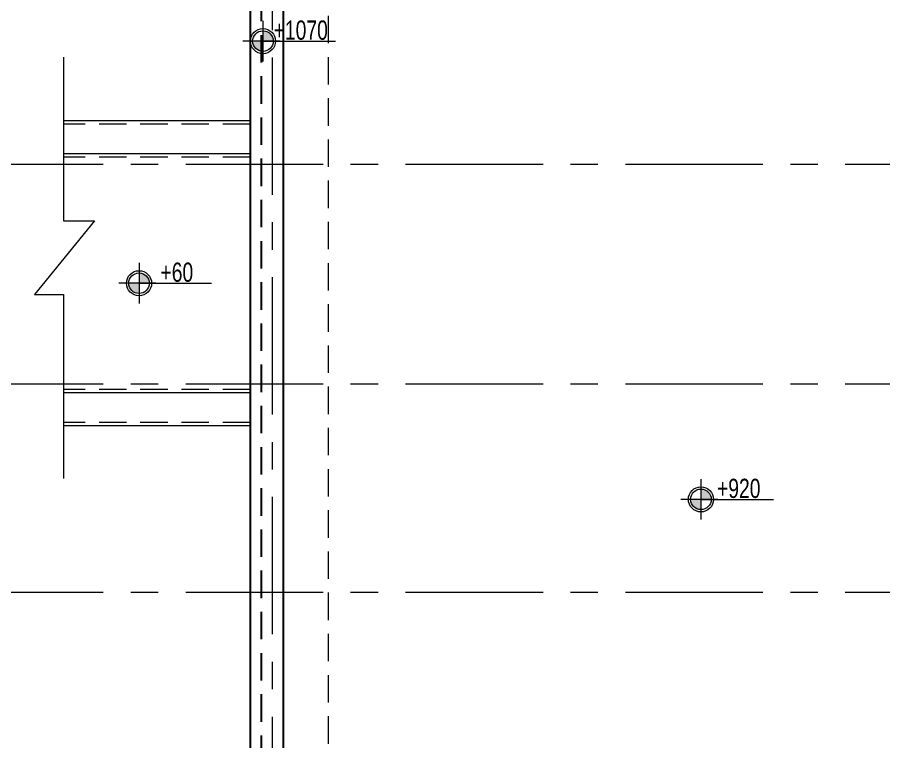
# Model space of a CAD drawing. Header units: inches. Extents: x -114 to 635, y -137 to 57.
# Drawn here: x 147.09 to 154.97, y 20.62 to 27.22 of the extents above; entities that cross this region are included whole.
import ezdxf
from ezdxf.enums import TextEntityAlignment as Align

# ---------------------------------------------------------------- set-up
doc = ezdxf.new("R2010")
doc.units = ezdxf.units.IN
doc.header["$MEASUREMENT"] = 0
doc.header["$PDMODE"] = 98
for name, pattern in [('( Hidden )', [0.375, 0.25, -0.125]), ('CENTER', [2, 1.25, -0.25, 0.25, -0.25]), ('CENTERX2', [4, 2.5, -0.5, 0.5, -0.5]), ('DASHED2', [0.375, 0.25, -0.125])]:
    doc.linetypes.add(name, pattern=pattern)
doc.layers.get('0').update_dxf_attribs({"lineweight": 5})
doc.layers.get('Defpoints').update_dxf_attribs({"lineweight": 5})
doc.layers.add('AXIES', color=7, linetype='CENTER', lineweight=0, true_color=0x949596)
for name, color, linetype, lineweight in [('DETAILS DIMENSION', 15, 'Continuous', 5), ('dim', 1, 'Continuous', 9), ('E-AX', 9, '( Hidden )', 0), ('LEVEL SYMBOL', 8, 'Continuous', 5), ('ROOF LINE 2', 244, 'Continuous', 25), ('STAIR', 1, 'Continuous', 5)]:
    doc.layers.add(name, color=color, linetype=linetype, lineweight=lineweight)
doc.styles.add('002-F.FLOOR PLAN$0$xref plans$0$ATTRIBUTE', font='BKANT.TTF')
doc.styles.add('ST', font='times.ttf', dxfattribs={"width": 0.8})
doc.dimstyles.new('RASH PLAN', dxfattribs={"dimtxt": 0.15, "dimasz": 0.05, "dimexe": 0, "dimexo": 0.1, "dimgap": 0.05, "dimtad": 0, "dimdec": 0, "dimlfac": 100, "dimzin": 0, "dimdsep": 46, "dimtxsty": 'ST', "dimblk": 'OBLIQUE', "dimcen": 0.09, "dimclrd": 200, "dimclre": 6, "dimclrt": 1, "dimadec": 0, "dimazin": 0, "dimtfac": 1, "dimtdec": 0, "dimtmove": 1, "dimatfit": 3, "dimldrblk": 'OBLIQUE', "dimfxl": 0, "dimtolj": 1, "dimtzin": 0, "dimlwd": -1, "dimlwe": -1, "dimarcsym": 0})

# ---------------------------------------------------------------- blocks, each defined once
blk = doc.blocks.new('002-F.FLOOR PLAN$0$xref plans$0$LVL-PL')
h = blk.add_hatch(color=256)
h.paths.add_polyline_path([(0, 0.123), (0, 0), (0.123, 0, 0.414214)])
h.paths.add_polyline_path([(0, 0), (-0.123, 0, 0.414214), (0, -0.123)])
for p, q in [((0, 0.242), (0, -0.242)), ((0.2, 0), (-0.242, 0)), ((0, 0), (0.865, 0))]:
    blk.add_line(p, q)
for radius in [0.15, 0.123]:
    blk.add_circle((0, 0), radius)
at = {"style": '002-F.FLOOR PLAN$0$xref plans$0$ATTRIBUTE', "width": 0.75, "flags": 12}
for tag, p in [('LEVEL', (0.517, 0.151)), ('POSITION', (0.517, -0.154))]:
    blk.add_attdef(tag, text='', height=0.2, dxfattribs=at).set_placement(p, align=Align.MIDDLE)
blk = doc.blocks.new('_Oblique')
at = {"color": 0, "lineweight": -2}
blk.add_line((-0.5, -0.5), (0.5, 0.5), dxfattribs=at)
blk = doc.blocks.new('*D810')
at = {"layer": 'Defpoints', "color": 0, "transparency": 16777216}
for p in [(149.5098, 30.9805), (149.9184, 30.9805), (149.5098, 6.5802)]:
    blk.add_point(p, dxfattribs=at)
at = {"layer": 'DETAILS DIMENSION', "color": 6, "transparency": 16777216}
for p, q in [((149.6098, 30.9805), (149.9184, 30.9805)), ((149.6098, 6.5802), (149.9184, 6.5802))]:
    blk.add_line(p, q, dxfattribs=at)
at = {"layer": 'DETAILS DIMENSION', "color": 200, "linetype": 'DASHED2', "transparency": 16777216}
for p, q in [((149.9184, 30.9805), (149.9184, 19.0024)), ((149.9184, 6.5802), (149.9184, 18.5582))]:
    blk.add_line(p, q, dxfattribs=at)
at = {"layer": 'DETAILS DIMENSION', "color": 200, "transparency": 16777216, "xscale": 0.05, "yscale": 0.05, "zscale": 0.05}
for p, rotation in [((149.9184, 30.9805), 90), ((149.9184, 6.5802), 270)]:
    blk.add_blockref('_Oblique', p, dxfattribs=dict(at, rotation=rotation))
at = {"layer": 'DETAILS DIMENSION', "color": 1, "transparency": 16777216, "insert": (149.9184, 18.7803), "char_height": 0.15, "attachment_point": 5, "rotation": 90, "style": 'ST'}
blk.add_mtext('\\A1;2440', dxfattribs=at)
blk = doc.blocks.new('DASLASDLASLDASLASDLASLQWELQWELQWELQWELQ')
at = {"layer": 'AXIES', "linetype": 'CENTERX2', "ltscale": 0.5}
for p, q in [((25.0789, -578.2063), (25.0789, -610.1736)), ((20.2934, -587.1767), (52.6834, -587.1767)), ((20.2934, -589.1776), (52.6834, -589.1776)), ((20.2934, -591.072), (52.6834, -591.072))]:
    blk.add_line(p, q, dxfattribs=at)

msp = doc.modelspace()

# ---------------------------------------------------------------- linework, layer by layer
at = {"layer": 'dim'}
msp.add_lwpolyline([(147.51, 26.8533), (147.51, 25.3641), (147.793, 25.3641), (147.2472, 24.6928), (147.51, 24.6928), (147.51, 23.018)], dxfattribs=at)
at = {"layer": 'ROOF LINE 2'}
for points in [[(157.5591, 31.2805), (149.2098, 31.2805), (149.2098, 6.3802)], [(149.5098, 30.9805), (149.5098, 6.5802)]]:
    msp.add_lwpolyline(points, dxfattribs=at)
at = {"layer": 'ROOF LINE 2', "linetype": 'DASHED2'}
msp.add_lwpolyline([(149.3098, 31.1805), (149.3098, 6.3802)], dxfattribs=at)
at = {"layer": 'STAIR', "linetype": 'Continuous'}
for p, q in [((149.2098, 26.2736), (147.51, 26.2736)), ((149.2098, 25.9736), (147.51, 25.9736)), ((149.2098, 23.7996), (147.51, 23.7996)), ((149.2098, 23.4996), (147.51, 23.4996))]:
    msp.add_line(p, q, dxfattribs=at)
at = {"layer": 'STAIR', "linetype": '( Hidden )'}
for p, q in [((149.2098, 26.2436), (147.51, 26.2436)), ((149.2098, 25.9436), (147.51, 25.9436)), ((149.2098, 23.8296), (147.51, 23.8296)), ((149.2098, 23.5296), (147.51, 23.5296))]:
    msp.add_line(p, q, dxfattribs=at)

# ---------------------------------------------------------------- block references
at = {"layer": 'E-AX'}
msp.add_blockref('DASLASDLASLDASLASDLASLQWELQWELQWELQWELQ', (124.3302, 613.0572), dxfattribs=at)
at = {"layer": 'LEVEL SYMBOL', "linetype": 'Continuous', "lineweight": 0}
ref = msp.add_blockref('002-F.FLOOR PLAN$0$xref plans$0$LVL-PL', (149.3259, 27.0001), dxfattribs=dict(at, xscale=0.7620000000000069, yscale=0.7620000000000069, zscale=0.7620000000000069))
ref.add_attrib('LEVEL', '+1070', dxfattribs={"layer": '0', "lineweight": 5, "height": 0.175, "rotation": 360, "style": '002-F.FLOOR PLAN$0$xref plans$0$ATTRIBUTE', "width": 0.75}).set_placement((149.6697, 27.1004), align=Align.MIDDLE)
ref = msp.add_blockref('002-F.FLOOR PLAN$0$xref plans$0$LVL-PL', (148.1986, 24.7965), dxfattribs=dict(at, xscale=0.7620000000000069, yscale=0.7620000000000069, zscale=0.7620000000000069))
ref.add_attrib('LEVEL', '+60', dxfattribs={"layer": '0', "lineweight": 5, "height": 0.175, "rotation": 360, "style": '002-F.FLOOR PLAN$0$xref plans$0$ATTRIBUTE', "width": 0.75}).set_placement((148.5424, 24.8968), align=Align.MIDDLE)
ref = msp.add_blockref('002-F.FLOOR PLAN$0$xref plans$0$LVL-PL', (153.3103, 22.8293), dxfattribs=dict(at, xscale=0.7620000000000069, yscale=0.7620000000000069, zscale=0.7620000000000069))
ref.add_attrib('LEVEL', '+920', dxfattribs={"layer": '0', "lineweight": 5, "height": 0.175, "rotation": 360, "style": '002-F.FLOOR PLAN$0$xref plans$0$ATTRIBUTE', "width": 0.75}).set_placement((153.6541, 22.9296), align=Align.MIDDLE)

# ---------------------------------------------------------------- dimensions: what is measured, and where the dimension line sits
at = {"layer": 'DETAILS DIMENSION'}
dim = msp.add_linear_dim(base=(149.9184, 30.9805), p1=(149.5098, 6.5802), p2=(149.5098, 30.9805), angle=90, dimstyle='RASH PLAN', dxfattribs=at)
dim.commit()
dim.dimension.update_dxf_attribs({"geometry": '*D810', "text_midpoint": (149.9184, 18.7803)})

doc.saveas('drawing.dxf')
